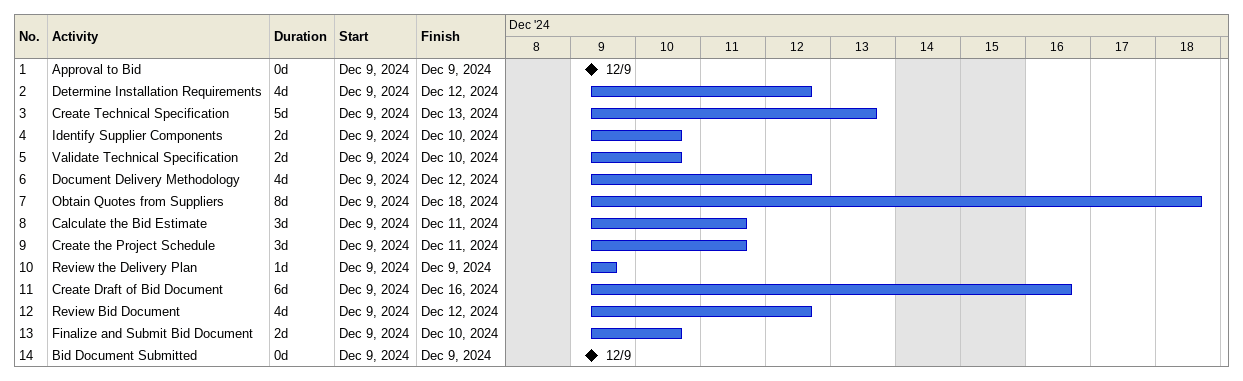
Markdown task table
| ID | Task | Duration | Start | Finish |
|---|---|---|---|---|
| 1 | Approval to Bid | 0d | 2024-12-09 | 2024-12-09 |
| 2 | Determine Installation Requirements | 4d | 2024-12-09 | 2024-12-12 |
| 3 | Create Technical Specification | 5d | 2024-12-09 | 2024-12-13 |
| 4 | Identify Supplier Components | 2d | 2024-12-09 | 2024-12-10 |
| 5 | Validate Technical Specification | 2d | 2024-12-09 | 2024-12-10 |
| 6 | Document Delivery Methodology | 4d | 2024-12-09 | 2024-12-12 |
| 7 | Obtain Quotes from Suppliers | 8d | 2024-12-09 | 2024-12-18 |
| 8 | Calculate the Bid Estimate | 3d | 2024-12-09 | 2024-12-11 |
| 9 | Create the Project Schedule | 3d | 2024-12-09 | 2024-12-11 |
| 10 | Review the Delivery Plan | 1d | 2024-12-09 | 2024-12-09 |
| 11 | Create Draft of Bid Document | 6d | 2024-12-09 | 2024-12-16 |
| 12 | Review Bid Document | 4d | 2024-12-09 | 2024-12-12 |
| 13 | Finalize and Submit Bid Document | 2d | 2024-12-09 | 2024-12-10 |
| 14 | Bid Document Submitted | 0d | 2024-12-09 | 2024-12-09 |
